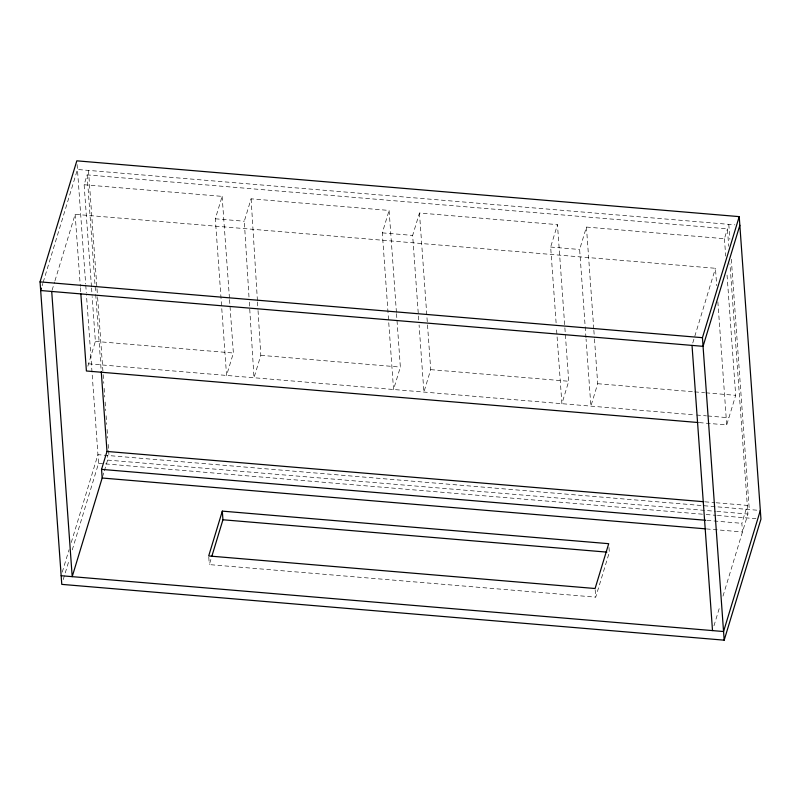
<?xml version="1.0" encoding="UTF-8"?>
<svg xmlns="http://www.w3.org/2000/svg" width="801" height="801" viewBox="0 0 801 801"><rect width="100%" height="100%" fill="white"/><g stroke="black" fill="none" stroke-linecap="round" stroke-linejoin="round"><path stroke-width="0.6" stroke-dasharray="4 3" d="M42.113 285.777L42.833 283.404M43.194 282.212L77.447 169.472L734.938 224.861M52.075 290.262L54.598 281.962M54.959 280.781L75.144 214.338L715.453 268.285L716.705 285.687M91.454 286.688L84.125 184.751L87.129 174.888L727.438 228.836L728.69 246.267M87.85 366.197L95.379 341.396L92.165 296.64M62.238 572.164L69.096 549.616M71.259 542.497L97.942 454.668L760.329 510.477M63.219 579.614L68.996 560.63M72.24 549.947L98.563 463.318L86.398 294.017M102.528 476.825L103.98 472.039M104.35 470.848L107.614 460.084L107.264 455.148M229.537 299.564L233.381 353.021L226.573 375.439L215.319 218.793L222.127 196.375L84.125 184.751M248.991 297.011L244.295 221.236L251.103 198.818L389.106 210.443L396.425 312.39M258.042 310.608L260.816 355.334L253.997 377.752L249.301 301.977M608.98 547.383L609.331 552.33L595.714 597.156L209.311 564.605L211.464 557.526M396.515 313.632L400.36 367.088L393.551 389.506L382.297 232.861L389.106 210.443M418.733 319.959L412.655 235.414L419.464 212.996L557.466 224.63L564.785 326.568M427.504 324.886L430.718 369.641L423.909 392.059L419.083 324.926M556.104 322.883L550.657 247.048L557.466 224.63M585.972 337.752L579.634 249.481L586.442 227.063L724.444 238.698L727.438 228.836M564.875 327.809L568.72 381.266L561.902 403.684L556.455 327.849M594.482 338.953L597.696 383.709L590.888 406.127L586.062 338.993M692.745 343.028L715.453 268.285M699.303 422.618L726.707 424.93L735.698 395.334L726.938 273.501M706.352 528.92L742.477 531.964L741.856 523.323L747.303 505.391L716.164 502.768M713.951 625.841L719.729 606.828M722.983 596.134L747.924 514.032L729.941 263.709M215.319 218.793L244.295 221.236M382.297 232.861L412.655 235.414M550.657 247.048L579.634 249.481M95.379 341.396L233.381 353.021M260.816 355.334L400.36 367.088M430.718 369.641L568.72 381.266M597.696 383.709L693.426 391.779M694.667 391.879L704.61 392.72M705.861 392.82L735.698 395.334M88.571 363.814L695.318 414.928M696.56 415.028L706.502 415.869M707.754 415.969L728.88 417.752M704.95 501.816L714.913 502.658M107.614 460.084L715.533 511.298M716.785 511.408L747.924 514.032M98.563 463.318L704.92 514.402M706.162 514.502L716.124 515.343M717.376 515.443L755.974 518.698M706.973 520.38L741.856 523.323M728.8 224.35L729.871 239.289M731.303 259.214L749.285 509.546M724.444 238.698L725.696 256.1M717.866 301.847L726.707 424.93M586.442 227.063L593.771 329.011M593.851 330.252L594.392 337.712M595.173 589.756L595.714 597.156M419.464 212.996L427.414 323.644M222.127 196.375L229.456 298.322M208.781 557.196L209.311 564.605M88.49 170.403L96.901 287.449M96.991 288.69L97.522 296.17M97.612 297.411L103.069 373.366M103.159 374.618L103.79 383.329M104.14 388.315L104.771 397.026M105.131 402.012L105.752 410.723M106.112 415.709L106.743 424.44M107.094 429.426L107.724 438.147M108.175 444.385L108.535 449.371M108.616 450.613L108.976 455.599M87.129 174.888L95.629 293.236M95.719 294.478L101.176 370.473M91.544 287.939L92.075 295.399M77.096 164.535L85.677 284.055M85.767 285.296L86.308 292.765M75.144 214.338L80.32 286.448M80.41 287.689L80.771 292.665M251.103 198.818L257.421 300.675M257.501 301.917L257.962 309.366"/><path stroke-width="1.2" d="M40.05 281.882L76.826 160.831L739.223 216.63L760.95 519.118L724.174 640.169L61.777 584.37L40.05 281.882L702.437 337.682L739.223 216.63M41.392 288.15L40.671 290.523L703.058 346.332L739.844 225.281M51.715 291.454L72.2 576.65L102.168 478.017L101.547 469.376L106.994 451.444L101.266 371.714M222.318 511.128L208.691 555.964L595.093 588.515L608.71 543.689L222.318 511.128L222.938 519.769L211.824 556.345M760.329 510.477L723.553 631.528L61.156 575.719M698.051 422.517L86.398 370.983L80.851 293.907M106.994 451.444L703.709 501.716M101.547 469.376L705.731 520.28M102.168 478.017L705.11 528.81M222.938 519.769L606.838 552.119M702.437 337.682L724.174 640.169M692.024 345.401L712.51 630.597"/></g></svg>
